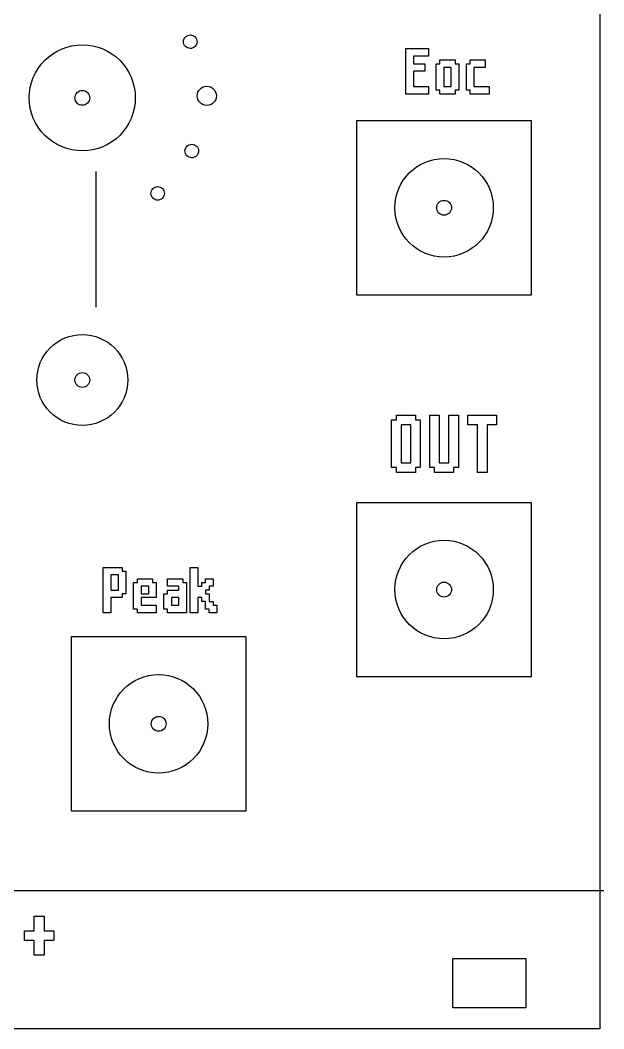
# Model space of a CAD drawing. Extents: x 0 to 101, y 9 to 137.
# Drawn here: x 63.6 to 101.4, y 8.7 to 74 of the extents above; entities that cross this region are included whole.
import ezdxf

# ---------------------------------------------------------------- set-up
doc = ezdxf.new("R2010")
doc.units = 0
doc.layers.add('Calque_1', color=7, linetype='CONTINUOUS')

msp = doc.modelspace()

# ---------------------------------------------------------------- linework, layer by layer
at = {"layer": 'Calque_1', "color": 7}
for p, q in [((101.139173, 136.906207), (101.139173, 8.727696)), ((74.211586, 72.431048), (74.211586, 72.431048)), ((88.576305, 70.679107), (88.576305, 72.148964)), ((88.576305, 72.148964), (89.311232, 72.148964)), ((89.311232, 72.148964), (90.046162, 72.148964)), ((90.046162, 72.148964), (90.046162, 71.903989)), ((90.046162, 71.903989), (90.046162, 71.659012)), ((89.55621, 71.659012), (89.066258, 71.659012)), ((89.066258, 71.659012), (89.066258, 71.414037)), ((89.066258, 71.414037), (89.066258, 71.169059)), ((89.066258, 71.169059), (89.433723, 71.169059)), ((89.433723, 71.169059), (89.801185, 71.169059)), ((90.046162, 71.659012), (89.55621, 71.659012)), ((89.801185, 71.169059), (89.801185, 70.924085)), ((90.536106, 70.311645), (90.536106, 71.169059)), ((90.536106, 71.169059), (90.658593, 71.169059)), ((90.658593, 71.169059), (90.781084, 71.169059)), ((90.781084, 71.29155), (90.781084, 71.414037)), ((90.781084, 71.414037), (91.271036, 71.414037)), ((90.781084, 71.169059), (90.781084, 71.29155)), ((91.271036, 71.414037), (91.760988, 71.414037)), ((91.760988, 71.414037), (91.760988, 71.29155)), ((91.760988, 71.29155), (91.760988, 71.169059)), ((91.760988, 71.169059), (91.883476, 71.169059)), ((91.883476, 71.169059), (92.005963, 71.169059)), ((92.005963, 71.169059), (92.005963, 70.311645)), ((92.49591, 70.311645), (92.49591, 71.169059)), ((92.49591, 71.169059), (92.618397, 71.169059)), ((92.618397, 71.169059), (92.740884, 71.169059)), ((92.740884, 71.29155), (92.740884, 71.414037)), ((92.740884, 71.414037), (93.230837, 71.414037)), ((92.740884, 71.169059), (92.740884, 71.29155)), ((93.230837, 71.414037), (93.720789, 71.414037)), ((93.720789, 71.414037), (93.720789, 71.169059)), ((93.720789, 71.169059), (93.720789, 70.924085)), ((88.576305, 69.20925), (88.576305, 70.679107)), ((89.433723, 70.679107), (89.066258, 70.679107)), ((89.066258, 70.679107), (89.066258, 70.189155)), ((89.801185, 70.679107), (89.433723, 70.679107)), ((89.801185, 70.924085), (89.801185, 70.679107)), ((91.271036, 70.924085), (91.026058, 70.924085)), ((91.026058, 70.924085), (91.026058, 70.311645)), ((91.516011, 70.924085), (91.271036, 70.924085)), ((91.516011, 70.311645), (91.516011, 70.924085)), ((93.353324, 70.924085), (92.985862, 70.924085)), ((92.985862, 70.924085), (92.985862, 70.311645)), ((93.720789, 70.924085), (93.353324, 70.924085)), ((89.066258, 70.189155), (89.066258, 69.699203)), ((90.536106, 69.454228), (90.536106, 70.311645)), ((91.026058, 70.311645), (91.026058, 69.699203)), ((91.516011, 69.699203), (91.516011, 70.311645)), ((92.005963, 70.311645), (92.005963, 69.454228)), ((92.49591, 69.454228), (92.49591, 70.311645)), ((92.985862, 70.311645), (92.985862, 69.699203)), ((89.311232, 69.20925), (88.576305, 69.20925)), ((89.066258, 69.699203), (89.55621, 69.699203)), ((90.046162, 69.20925), (89.311232, 69.20925)), ((89.55621, 69.699203), (90.046162, 69.699203)), ((90.046162, 69.699203), (90.046162, 69.454228)), ((90.046162, 69.454228), (90.046162, 69.20925)), ((90.658593, 69.454228), (90.536106, 69.454228)), ((90.781084, 69.454228), (90.658593, 69.454228)), ((90.781084, 69.33174), (90.781084, 69.454228)), ((90.781084, 69.20925), (90.781084, 69.33174)), ((91.271036, 69.20925), (90.781084, 69.20925)), ((91.026058, 69.699203), (91.271036, 69.699203)), ((91.271036, 69.699203), (91.516011, 69.699203)), ((91.760988, 69.20925), (91.271036, 69.20925)), ((91.883476, 69.454228), (91.760988, 69.454228)), ((91.760988, 69.454228), (91.760988, 69.33174)), ((91.760988, 69.33174), (91.760988, 69.20925)), ((92.005963, 69.454228), (91.883476, 69.454228)), ((92.618397, 69.454228), (92.49591, 69.454228)), ((92.740884, 69.454228), (92.618397, 69.454228)), ((92.740884, 69.33174), (92.740884, 69.454228)), ((92.740884, 69.20925), (92.740884, 69.33174)), ((93.353324, 69.20925), (92.740884, 69.20925)), ((92.985862, 69.699203), (93.475814, 69.699203)), ((93.965767, 69.20925), (93.353324, 69.20925)), ((93.475814, 69.699203), (93.965767, 69.699203)), ((93.965767, 69.699203), (93.965767, 69.454228)), ((93.965767, 69.454228), (93.965767, 69.20925)), ((68.108195, 68.962766), (68.108195, 68.962766)), ((71.060369, 68.962777), (71.060369, 68.962777)), ((76.310189, 69.093014), (76.310189, 69.093014)), ((85.407066, 67.494427), (96.695964, 67.494427)), ((85.407066, 56.205529), (85.407066, 67.494427)), ((96.695964, 67.494427), (96.695964, 56.205529)), ((74.308507, 65.356606), (74.308507, 65.356606)), ((68.499598, 64.203775), (68.499598, 55.412853)), ((72.195787, 62.473162), (72.195792, 62.473159)), ((91.531742, 61.849978), (91.531742, 61.849978)), ((94.238749, 61.849978), (94.238749, 61.849978)), ((96.695964, 56.205529), (85.407066, 56.205529)), ((68.10701, 50.707152), (68.10701, 50.707152)), ((70.568833, 50.70715), (70.568833, 50.70715)), ((87.964704, 48.279373), (87.964704, 48.433712)), ((87.964704, 48.433712), (88.582066, 48.433712)), ((88.582066, 48.433712), (89.199427, 48.433712)), ((89.199427, 48.433712), (89.199427, 48.279373)), ((90.125461, 46.735969), (90.125461, 48.433712)), ((90.125461, 48.433712), (90.434142, 48.433712)), ((90.434142, 48.433712), (90.742823, 48.433712)), ((90.742823, 48.433712), (90.742823, 46.890308)), ((91.360184, 46.890308), (91.360184, 48.433712)), ((91.360184, 48.433712), (91.668865, 48.433712)), ((91.668865, 48.433712), (91.977546, 48.433712)), ((91.977546, 48.433712), (91.977546, 46.735969)), ((92.594896, 48.125031), (92.594896, 48.433712)), ((92.594896, 48.433712), (93.520939, 48.433712)), ((93.520939, 48.433712), (94.446981, 48.433712)), ((94.446981, 48.433712), (94.446981, 48.125031)), ((87.656023, 46.581627), (87.656023, 48.125031)), ((87.656023, 48.125031), (87.810362, 48.125031)), ((87.810362, 48.125031), (87.964704, 48.125031)), ((87.964704, 48.125031), (87.964704, 48.279373)), ((88.582066, 47.816351), (88.273385, 47.816351)), ((88.273385, 47.816351), (88.273385, 46.581627)), ((88.890746, 47.816351), (88.582066, 47.816351)), ((88.890746, 46.581627), (88.890746, 47.816351)), ((89.199427, 48.279373), (89.199427, 48.125031)), ((89.199427, 48.125031), (89.353766, 48.125031)), ((89.353766, 48.125031), (89.508108, 48.125031)), ((89.508108, 48.125031), (89.508108, 46.581627)), ((92.594896, 47.816351), (92.594896, 48.125031)), ((92.903577, 47.816351), (92.594896, 47.816351)), ((93.212258, 47.816351), (92.903577, 47.816351)), ((93.212258, 46.272946), (93.212258, 47.816351)), ((94.1383, 47.816351), (93.82962, 47.816351)), ((93.82962, 47.816351), (93.82962, 46.272946)), ((94.446981, 47.816351), (94.1383, 47.816351)), ((94.446981, 48.125031), (94.446981, 47.816351)), ((87.656023, 45.038223), (87.656023, 46.581627)), ((88.273385, 46.581627), (88.273385, 45.346904)), ((88.890746, 45.346904), (88.890746, 46.581627)), ((89.508108, 46.581627), (89.508108, 45.038223)), ((90.125461, 45.038223), (90.125461, 46.735969)), ((90.742823, 46.890308), (90.742823, 45.346904)), ((91.360184, 45.346904), (91.360184, 46.890308)), ((91.977546, 46.735969), (91.977546, 45.038223)), ((93.212258, 44.729542), (93.212258, 46.272946)), ((93.82962, 46.272946), (93.82962, 44.729542)), ((87.810362, 45.038223), (87.656023, 45.038223)), ((87.964704, 45.038223), (87.810362, 45.038223)), ((87.964704, 44.883884), (87.964704, 45.038223)), ((88.273385, 45.346904), (88.582066, 45.346904)), ((88.582066, 45.346904), (88.890746, 45.346904)), ((89.353766, 45.038223), (89.199427, 45.038223)), ((89.199427, 45.038223), (89.199427, 44.883884)), ((89.508108, 45.038223), (89.353766, 45.038223)), ((90.2798, 45.038223), (90.125461, 45.038223)), ((90.434142, 45.038223), (90.2798, 45.038223)), ((90.434142, 44.883884), (90.434142, 45.038223)), ((90.742823, 45.346904), (91.051504, 45.346904)), ((91.051504, 45.346904), (91.360184, 45.346904)), ((91.823204, 45.038223), (91.668865, 45.038223)), ((91.668865, 45.038223), (91.668865, 44.883884)), ((91.977546, 45.038223), (91.823204, 45.038223)), ((87.964704, 44.729542), (87.964704, 44.883884)), ((88.582066, 44.729542), (87.964704, 44.729542)), ((89.199427, 44.729542), (88.582066, 44.729542)), ((89.199427, 44.883884), (89.199427, 44.729542)), ((90.434142, 44.729542), (90.434142, 44.883884)), ((91.051504, 44.729542), (90.434142, 44.729542)), ((91.668865, 44.729542), (91.051504, 44.729542)), ((91.668865, 44.883884), (91.668865, 44.729542)), ((93.520939, 44.729542), (93.212258, 44.729542)), ((93.82962, 44.729542), (93.520939, 44.729542)), ((85.407066, 42.790931), (96.695964, 42.790931)), ((85.407066, 31.502033), (85.407066, 42.790931)), ((96.695964, 42.790931), (96.695964, 31.502033)), ((68.987468, 37.115082), (68.987468, 38.584939)), ((68.987468, 38.584939), (69.599907, 38.584939)), ((69.599907, 38.584939), (70.212347, 38.584939)), ((70.212347, 38.584939), (70.212347, 38.462451)), ((74.621895, 37.115082), (74.621895, 38.584939)), ((74.621895, 38.584939), (74.866873, 38.584939)), ((74.866873, 38.584939), (75.111847, 38.584939)), ((75.111847, 38.584939), (75.111847, 37.972499)), ((69.722395, 38.094986), (69.47742, 38.094986)), ((69.47742, 38.094986), (69.47742, 37.605034)), ((69.967372, 38.094986), (69.722395, 38.094986)), ((69.967372, 37.605034), (69.967372, 38.094986)), ((70.212347, 38.462451), (70.212347, 38.339964)), ((70.212347, 38.339964), (70.334837, 38.339964)), ((70.334837, 38.339964), (70.457325, 38.339964)), ((70.457325, 38.339964), (70.457325, 37.605034)), ((75.111847, 37.972499), (75.111847, 37.360059)), ((69.47742, 37.605034), (69.47742, 37.115082)), ((69.967372, 37.115082), (69.967372, 37.605034)), ((70.457325, 37.605034), (70.457325, 36.870107)), ((70.947268, 36.74762), (70.947268, 37.605034)), ((70.947268, 37.605034), (71.069759, 37.605034)), ((71.069759, 37.605034), (71.192246, 37.605034)), ((71.192246, 37.727524), (71.192246, 37.850012)), ((71.192246, 37.850012), (71.682198, 37.850012)), ((71.192246, 37.605034), (71.192246, 37.727524)), ((71.682198, 37.360059), (71.437221, 37.360059)), ((71.437221, 37.360059), (71.437221, 37.115082)), ((71.682198, 37.850012), (72.17215, 37.850012)), ((71.927173, 37.360059), (71.682198, 37.360059)), ((71.927173, 37.115082), (71.927173, 37.360059)), ((72.17215, 37.850012), (72.17215, 37.727524)), ((72.17215, 37.727524), (72.17215, 37.605034)), ((72.17215, 37.605034), (72.294638, 37.605034)), ((72.294638, 37.605034), (72.417125, 37.605034)), ((72.417125, 37.605034), (72.417125, 37.115082)), ((73.152047, 37.605034), (73.152047, 37.850012)), ((73.152047, 37.850012), (73.641999, 37.850012)), ((73.152047, 37.360059), (73.152047, 37.605034)), ((73.519512, 37.360059), (73.152047, 37.360059)), ((73.886976, 37.360059), (73.519512, 37.360059)), ((73.641999, 37.850012), (74.131951, 37.850012)), ((73.886976, 37.237572), (73.886976, 37.360059)), ((73.886976, 37.115082), (73.886976, 37.237572)), ((74.131951, 37.850012), (74.131951, 37.727524)), ((74.131951, 37.727524), (74.131951, 37.605034)), ((74.131951, 37.605034), (74.254439, 37.605034)), ((74.254439, 37.605034), (74.376929, 37.605034)), ((74.376929, 37.605034), (74.376929, 36.625129)), ((75.111847, 37.360059), (75.234338, 37.360059)), ((75.234338, 37.360059), (75.356825, 37.360059)), ((75.356825, 37.482547), (75.356825, 37.605034)), ((75.356825, 37.605034), (75.479312, 37.605034)), ((75.356825, 37.360059), (75.356825, 37.482547)), ((75.479312, 37.605034), (75.6018, 37.605034)), ((75.6018, 37.727524), (75.6018, 37.850012)), ((75.6018, 37.850012), (75.846777, 37.850012)), ((75.6018, 37.605034), (75.6018, 37.727524)), ((75.846777, 37.850012), (76.091752, 37.850012)), ((75.969265, 37.360059), (75.846777, 37.360059)), ((75.846777, 37.360059), (75.846777, 37.237572)), ((75.846777, 37.237572), (75.846777, 37.115082)), ((76.091752, 37.360059), (75.969265, 37.360059)), ((76.091752, 37.850012), (76.091752, 37.605034)), ((76.091752, 37.605034), (76.091752, 37.360059)), ((68.987468, 35.645225), (68.987468, 37.115082)), ((69.47742, 37.115082), (69.722395, 37.115082)), ((69.844885, 36.625129), (69.47742, 36.625129)), ((69.47742, 36.625129), (69.47742, 36.135177)), ((69.722395, 37.115082), (69.967372, 37.115082)), ((70.212347, 36.625129), (69.844885, 36.625129)), ((70.334837, 36.870107), (70.212347, 36.870107)), ((70.212347, 36.870107), (70.212347, 36.74762)), ((70.212347, 36.74762), (70.212347, 36.625129)), ((70.457325, 36.870107), (70.334837, 36.870107)), ((70.947268, 35.890202), (70.947268, 36.74762)), ((71.437221, 37.115082), (71.437221, 36.870107)), ((71.437221, 36.870107), (71.682198, 36.870107)), ((71.927173, 36.625129), (71.437221, 36.625129)), ((71.437221, 36.625129), (71.437221, 36.380155)), ((71.682198, 36.870107), (71.927173, 36.870107)), ((71.927173, 36.870107), (71.927173, 37.115082)), ((72.417125, 36.625129), (71.927173, 36.625129)), ((72.417125, 37.115082), (72.417125, 36.625129)), ((72.907072, 36.380155), (72.907072, 36.870107)), ((72.907072, 36.870107), (73.029559, 36.870107)), ((73.029559, 36.870107), (73.152047, 36.870107)), ((73.152047, 36.992594), (73.152047, 37.115082)), ((73.152047, 37.115082), (73.519512, 37.115082)), ((73.152047, 36.870107), (73.152047, 36.992594)), ((73.641999, 36.625129), (73.397024, 36.625129)), ((73.397024, 36.625129), (73.397024, 36.380155)), ((73.519512, 37.115082), (73.886976, 37.115082)), ((73.886976, 36.625129), (73.641999, 36.625129)), ((73.886976, 36.380155), (73.886976, 36.625129)), ((74.376929, 36.625129), (74.376929, 35.645225)), ((74.621895, 35.645225), (74.621895, 37.115082)), ((75.234338, 36.625129), (75.111847, 36.625129)), ((75.111847, 36.625129), (75.111847, 36.135177)), ((75.356825, 36.625129), (75.234338, 36.625129)), ((75.356825, 36.502642), (75.356825, 36.625129)), ((75.72429, 37.115082), (75.6018, 37.115082)), ((75.6018, 37.115082), (75.6018, 36.992594)), ((75.6018, 36.992594), (75.6018, 36.870107)), ((75.6018, 36.870107), (75.72429, 36.870107)), ((75.846777, 37.115082), (75.72429, 37.115082)), ((75.72429, 36.870107), (75.846777, 36.870107)), ((75.846777, 36.870107), (75.846777, 36.625129)), ((75.846777, 36.625129), (75.846777, 36.380155)), ((91.531742, 37.146482), (91.531742, 37.146482)), ((94.238749, 37.146482), (94.238749, 37.146482)), ((69.47742, 36.135177), (69.47742, 35.645225)), ((71.437221, 36.380155), (71.437221, 36.135177)), ((71.437221, 36.135177), (71.927173, 36.135177)), ((71.927173, 36.135177), (72.417125, 36.135177)), ((72.417125, 36.135177), (72.417125, 35.890202)), ((72.907072, 35.890202), (72.907072, 36.380155)), ((73.397024, 36.380155), (73.397024, 36.135177)), ((73.397024, 36.135177), (73.641999, 36.135177)), ((73.641999, 36.135177), (73.886976, 36.135177)), ((73.886976, 36.135177), (73.886976, 36.380155)), ((75.111847, 36.135177), (75.111847, 35.645225)), ((75.356825, 36.380155), (75.356825, 36.502642)), ((75.479312, 36.380155), (75.356825, 36.380155)), ((75.6018, 36.380155), (75.479312, 36.380155)), ((75.6018, 36.135177), (75.6018, 36.380155)), ((75.6018, 35.890202), (75.6018, 36.135177)), ((75.846777, 36.380155), (75.969265, 36.380155)), ((75.969265, 36.380155), (76.091752, 36.380155)), ((76.091752, 36.380155), (76.091752, 36.257667)), ((76.091752, 36.257667), (76.091752, 36.135177)), ((76.091752, 36.135177), (76.214242, 36.135177)), ((76.214242, 36.135177), (76.336729, 36.135177)), ((76.336729, 36.135177), (76.336729, 35.890202)), ((69.232442, 35.645225), (68.987468, 35.645225)), ((69.47742, 35.645225), (69.232442, 35.645225)), ((71.069759, 35.890202), (70.947268, 35.890202)), ((71.192246, 35.890202), (71.069759, 35.890202)), ((71.192246, 35.767715), (71.192246, 35.890202)), ((71.192246, 35.645225), (71.192246, 35.767715)), ((71.804686, 35.645225), (71.192246, 35.645225)), ((72.417125, 35.645225), (71.804686, 35.645225)), ((72.417125, 35.890202), (72.417125, 35.645225)), ((73.029559, 35.890202), (72.907072, 35.890202)), ((73.152047, 35.890202), (73.029559, 35.890202)), ((73.152047, 35.767715), (73.152047, 35.890202)), ((73.152047, 35.645225), (73.152047, 35.767715)), ((73.764486, 35.645225), (73.152047, 35.645225)), ((74.376929, 35.645225), (73.764486, 35.645225)), ((74.866873, 35.645225), (74.621895, 35.645225)), ((75.111847, 35.645225), (74.866873, 35.645225)), ((75.72429, 35.890202), (75.6018, 35.890202)), ((75.846777, 35.890202), (75.72429, 35.890202)), ((75.846777, 35.767715), (75.846777, 35.890202)), ((75.846777, 35.645225), (75.846777, 35.767715)), ((76.091752, 35.645225), (75.846777, 35.645225)), ((76.336729, 35.645225), (76.091752, 35.645225)), ((76.336729, 35.890202), (76.336729, 35.645225)), ((66.925248, 34.106099), (78.214147, 34.106099)), ((66.925248, 22.817201), (66.925248, 34.106099)), ((78.214147, 34.106099), (78.214147, 22.817201)), ((96.695964, 31.502033), (85.407066, 31.502033)), ((73.049924, 28.46165), (73.049924, 28.46165)), ((75.756932, 28.46165), (75.756932, 28.46165)), ((78.214147, 22.817201), (66.925248, 22.817201)), ((64.51773, 15.545498), (64.51773, 16.019309)), ((64.51773, 16.019309), (64.833604, 16.019309)), ((64.833604, 16.019309), (65.149477, 16.019309)), ((65.149477, 16.019309), (65.149477, 15.545498)), ((63.885983, 14.755814), (63.885983, 15.071688)), ((63.885983, 15.071688), (64.201856, 15.071688)), ((64.201856, 15.071688), (64.51773, 15.071688)), ((64.51773, 15.071688), (64.51773, 15.545498)), ((65.149477, 15.545498), (65.149477, 15.071688)), ((65.149477, 15.071688), (65.465352, 15.071688)), ((65.465352, 15.071688), (65.781225, 15.071688)), ((65.781225, 15.071688), (65.781225, 14.755814)), ((63.885983, 14.43994), (63.885983, 14.755814)), ((64.201856, 14.43994), (63.885983, 14.43994)), ((64.51773, 14.43994), (64.201856, 14.43994)), ((64.51773, 13.96613), (64.51773, 14.43994)), ((65.465352, 14.43994), (65.149477, 14.43994)), ((65.149477, 14.43994), (65.149477, 13.96613)), ((65.781225, 14.43994), (65.465352, 14.43994)), ((65.781225, 14.755814), (65.781225, 14.43994)), ((64.51773, 13.492319), (64.51773, 13.96613)), ((65.149477, 13.96613), (65.149477, 13.492319)), ((64.833604, 13.492319), (64.51773, 13.492319)), ((65.149477, 13.492319), (64.833604, 13.492319)), ((101.139173, 8.727696), (0.161084, 8.727696))]:
    msp.add_line(p, q, dxfattribs=at)
at = {"layer": 'Calque_1', "color": 1}
msp.add_line((0.094082, 17.685973), (101.394166, 17.685973), dxfattribs=at)
at = {"layer": 'Calque_1', "color": 3}
for p, q in [((91.623266, 13.281139), (96.348145, 13.281139)), ((91.623266, 10.076342), (91.623266, 13.281139)), ((96.348145, 13.281139), (96.348145, 10.076342)), ((96.348145, 10.076342), (91.623266, 10.076342))]:
    msp.add_line(p, q, dxfattribs=at)
at = {"layer": 'Calque_1', "color": 7}
for points in [[(74.451825, 73.002368), (74.675931, 73.093793), (74.931719, 72.986235), (75.023145, 72.762129)], [(74.211586, 72.431048), (74.120161, 72.655154), (74.227719, 72.910942), (74.451825, 73.002368)], [(75.023145, 72.762129), (75.114568, 72.538024), (75.00701, 72.282237), (74.782906, 72.190812)], [(65.20089, 71.389853), (65.844592, 72.033553), (66.717638, 72.395179), (67.627968, 72.395178)], [(67.627968, 72.395178), (69.52363, 72.395176), (71.060367, 70.858439), (71.060369, 68.962777)], [(74.782906, 72.190812), (74.558801, 72.099386), (74.303013, 72.206944), (74.211586, 72.431048)], [(64.195559, 68.962777), (64.19556, 69.873107), (64.557188, 70.746153), (65.20089, 71.389853)], [(67.147733, 68.962766), (67.147732, 69.090131), (67.198328, 69.212281), (67.288389, 69.302342)], [(67.288389, 69.302342), (67.37845, 69.392403), (67.5006, 69.442999), (67.627965, 69.442998)], [(67.627965, 69.442998), (67.755331, 69.442998), (67.877479, 69.392402), (67.96754, 69.302341)], [(67.96754, 69.302341), (68.0576, 69.21228), (68.108196, 69.090131), (68.108195, 68.962766)], [(75.068396, 69.093014), (75.068396, 69.435925), (75.34638, 69.71391), (75.689291, 69.713912)], [(75.689291, 69.713912), (76.032204, 69.713912), (76.310189, 69.435926), (76.310189, 69.093014)], [(65.200888, 66.535697), (64.557186, 67.179399), (64.195558, 68.052445), (64.195559, 68.962777)], [(67.28839, 68.623191), (67.198329, 68.713252), (67.147733, 68.8354), (67.147733, 68.962766)], [(67.627965, 68.482536), (67.5006, 68.482535), (67.378451, 68.533131), (67.28839, 68.623191)], [(68.108195, 68.962766), (68.108195, 68.697542), (67.893189, 68.482536), (67.627965, 68.482536)], [(71.060369, 68.962777), (71.06037, 67.067113), (69.523632, 65.530372), (67.627968, 65.53037)], [(75.689291, 68.472113), (75.346379, 68.472115), (75.068395, 68.750102), (75.068396, 69.093014)], [(76.128333, 68.653971), (76.011892, 68.53753), (75.853964, 68.472113), (75.689291, 68.472113)], [(76.310189, 69.093014), (76.31019, 68.928341), (76.244774, 68.770413), (76.128333, 68.653971)], [(67.627968, 65.53037), (66.717637, 65.530369), (65.84459, 65.891996), (65.200888, 66.535697)], [(74.308507, 65.356606), (74.217083, 65.580711), (74.324642, 65.836498), (74.548746, 65.927923)], [(74.548746, 65.927923), (74.772851, 66.019349), (75.028639, 65.911791), (75.120066, 65.687687)], [(74.879824, 65.116367), (74.655719, 65.024944), (74.399932, 65.132502), (74.308507, 65.356606)], [(75.118269, 65.352271), (75.073215, 65.245128), (74.987444, 65.160271), (74.879824, 65.116367)], [(75.120066, 65.687687), (75.163969, 65.580067), (75.163323, 65.459414), (75.118269, 65.352271)], [(87.864281, 61.849978), (87.864286, 63.610235), (89.291258, 65.037202), (91.051515, 65.037201)], [(91.051515, 65.037201), (92.811772, 65.037202), (94.238744, 63.610235), (94.238749, 61.849978)], [(72.195792, 62.473159), (72.114047, 62.555787), (72.068474, 62.667504), (72.069098, 62.783733)], [(72.069098, 62.783733), (72.069723, 62.899963), (72.116494, 63.011183), (72.199122, 63.092928)], [(72.199122, 63.092928), (72.371186, 63.26315), (72.648662, 63.261659), (72.818886, 63.089598)], [(72.818886, 63.089598), (72.98911, 62.917534), (72.987619, 62.640056), (72.815556, 62.469832)], [(72.504981, 62.343138), (72.388752, 62.343762), (72.277531, 62.390533), (72.195787, 62.473162)], [(72.815556, 62.469832), (72.732928, 62.388086), (72.621211, 62.342513), (72.504981, 62.343138)], [(90.571279, 61.849978), (90.57128, 62.115201), (90.786286, 62.330207), (91.051509, 62.330208)], [(91.051509, 62.330208), (91.178874, 62.330208), (91.301023, 62.279613), (91.391084, 62.189552)], [(91.391084, 62.189552), (91.481146, 62.099492), (91.531742, 61.977343), (91.531742, 61.849978)], [(91.051515, 58.662755), (89.291258, 58.662754), (87.864286, 60.089721), (87.864281, 61.849978)], [(90.711935, 61.510403), (90.621874, 61.600464), (90.571279, 61.722613), (90.571279, 61.849978)], [(91.051509, 61.369745), (90.924144, 61.369746), (90.801995, 61.420342), (90.711935, 61.510403)], [(91.391085, 61.510402), (91.301024, 61.42034), (91.178875, 61.369745), (91.051509, 61.369745)], [(94.238749, 61.849978), (94.238744, 60.089721), (92.811772, 58.662754), (91.051515, 58.662755)], [(91.531742, 61.849978), (91.531742, 61.722612), (91.481147, 61.600463), (91.391085, 61.510402)], [(65.546423, 52.7875), (66.098166, 53.339244), (66.846491, 53.649209), (67.626774, 53.649209)], [(67.626774, 53.649209), (69.251629, 53.649208), (70.568833, 52.332004), (70.568833, 50.70715)], [(64.684713, 50.70715), (64.684713, 51.487433), (64.994679, 52.235757), (65.546423, 52.7875)], [(67.14655, 50.707152), (67.146551, 50.972376), (67.361557, 51.187382), (67.62678, 51.187382)], [(67.62678, 51.187382), (67.892003, 51.187382), (68.107009, 50.972376), (68.10701, 50.707152)], [(65.546423, 48.626799), (64.994679, 49.178542), (64.684713, 49.926866), (64.684713, 50.70715)], [(67.62678, 50.226923), (67.361557, 50.226923), (67.146551, 50.441929), (67.14655, 50.707152)], [(70.568833, 50.70715), (70.568833, 49.082295), (69.251629, 47.765091), (67.626774, 47.76509)], [(68.10701, 50.707152), (68.107009, 50.441929), (67.892003, 50.226923), (67.62678, 50.226923)], [(67.626774, 47.76509), (66.846491, 47.76509), (66.098166, 48.075056), (65.546423, 48.626799)], [(87.864281, 37.146482), (87.864286, 38.906739), (89.291258, 40.333706), (91.051515, 40.333705)], [(91.051515, 40.333705), (92.811772, 40.333706), (94.238744, 38.906739), (94.238749, 37.146482)], [(90.571279, 37.146482), (90.57128, 37.411705), (90.786286, 37.626711), (91.051509, 37.626712)], [(91.051509, 37.626712), (91.178874, 37.626712), (91.301023, 37.576117), (91.391084, 37.486056)], [(91.391084, 37.486056), (91.481146, 37.395996), (91.531742, 37.273847), (91.531742, 37.146482)], [(91.051515, 33.959259), (89.291258, 33.959258), (87.864286, 35.386225), (87.864281, 37.146482)], [(90.711935, 36.806907), (90.621874, 36.896968), (90.571279, 37.019117), (90.571279, 37.146482)], [(91.051509, 36.666249), (90.924144, 36.66625), (90.801995, 36.716845), (90.711935, 36.806907)], [(91.391085, 36.806906), (91.301024, 36.716844), (91.178875, 36.666249), (91.051509, 36.666249)], [(94.238749, 37.146482), (94.238744, 35.386225), (92.811772, 33.959258), (91.051515, 33.959259)], [(91.531742, 37.146482), (91.531742, 37.019116), (91.481147, 36.896967), (91.391085, 36.806906)], [(69.382463, 28.46165), (69.382468, 30.221907), (70.809441, 31.648874), (72.569698, 31.648873)], [(72.569698, 31.648873), (74.329954, 31.648874), (75.756927, 30.221907), (75.756932, 28.46165)], [(72.089462, 28.46165), (72.089463, 28.726874), (72.304469, 28.941879), (72.569692, 28.94188)], [(72.569692, 28.94188), (72.697057, 28.94188), (72.819206, 28.891285), (72.909267, 28.801225)], [(72.909267, 28.801225), (72.999328, 28.711164), (73.049924, 28.589015), (73.049924, 28.46165)], [(72.569698, 25.274427), (70.809441, 25.274426), (69.382468, 26.701393), (69.382463, 28.46165)], [(72.230117, 28.122075), (72.140057, 28.212136), (72.089462, 28.334285), (72.089462, 28.46165)], [(72.569692, 27.981418), (72.442327, 27.981418), (72.320178, 28.032014), (72.230117, 28.122075)], [(72.909268, 28.122074), (72.819207, 28.032013), (72.697058, 27.981417), (72.569692, 27.981418)], [(75.756932, 28.46165), (75.756927, 26.701393), (74.329954, 25.274426), (72.569698, 25.274427)], [(73.049924, 28.46165), (73.049925, 28.334284), (72.999329, 28.212135), (72.909268, 28.122074)]]:
    msp.add_open_spline(points, degree=3, dxfattribs=at)

doc.saveas('drawing.dxf')
